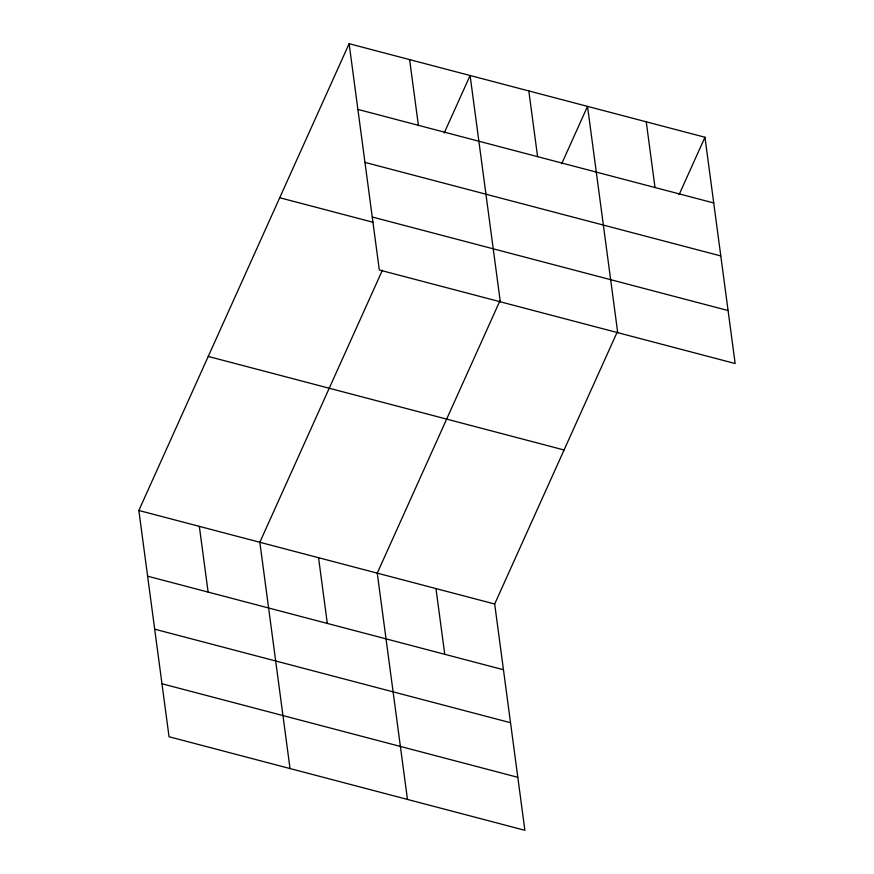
<?xml version="1.0" encoding="UTF-8"?>
<svg xmlns="http://www.w3.org/2000/svg" width="874" height="874" viewBox="0 0 874 874"><rect width="100%" height="100%" fill="white"/><g stroke="black" fill="none" stroke-linecap="round" stroke-linejoin="round"><path stroke-width="1.31" d="M617.284 331.88L494.684 604.01L524.881 830.3L169.043 736.749L138.846 510.471L349.119 43.7L704.957 137.251L735.154 363.529L379.316 269.99L349.119 43.7M382.43 270.132L259.84 542.273L290.026 768.563M444.221 132.957L470.103 75.503L500.299 301.792M499.852 301.006L377.262 573.147L407.459 799.426M561.643 163.831L587.525 106.377L617.721 332.666M679.076 194.705L704.957 137.251M357.892 109.414L713.73 202.965M364.961 162.4L720.799 255.951M372.237 217.003L728.075 310.543M279.735 197.732L373.1 222.28M208.241 356.439L564.08 449.979M138.846 510.471L494.684 604.01M147.619 576.184L503.457 669.735M154.687 629.171L510.525 722.722M161.974 683.763L517.812 777.314M646.247 121.814L655.008 187.528M528.814 90.94L537.586 156.654M409.611 59.607L418.384 125.321M435.973 588.573L444.746 654.298M318.551 557.71L327.313 623.424M199.338 526.366L208.11 592.091"/></g></svg>
